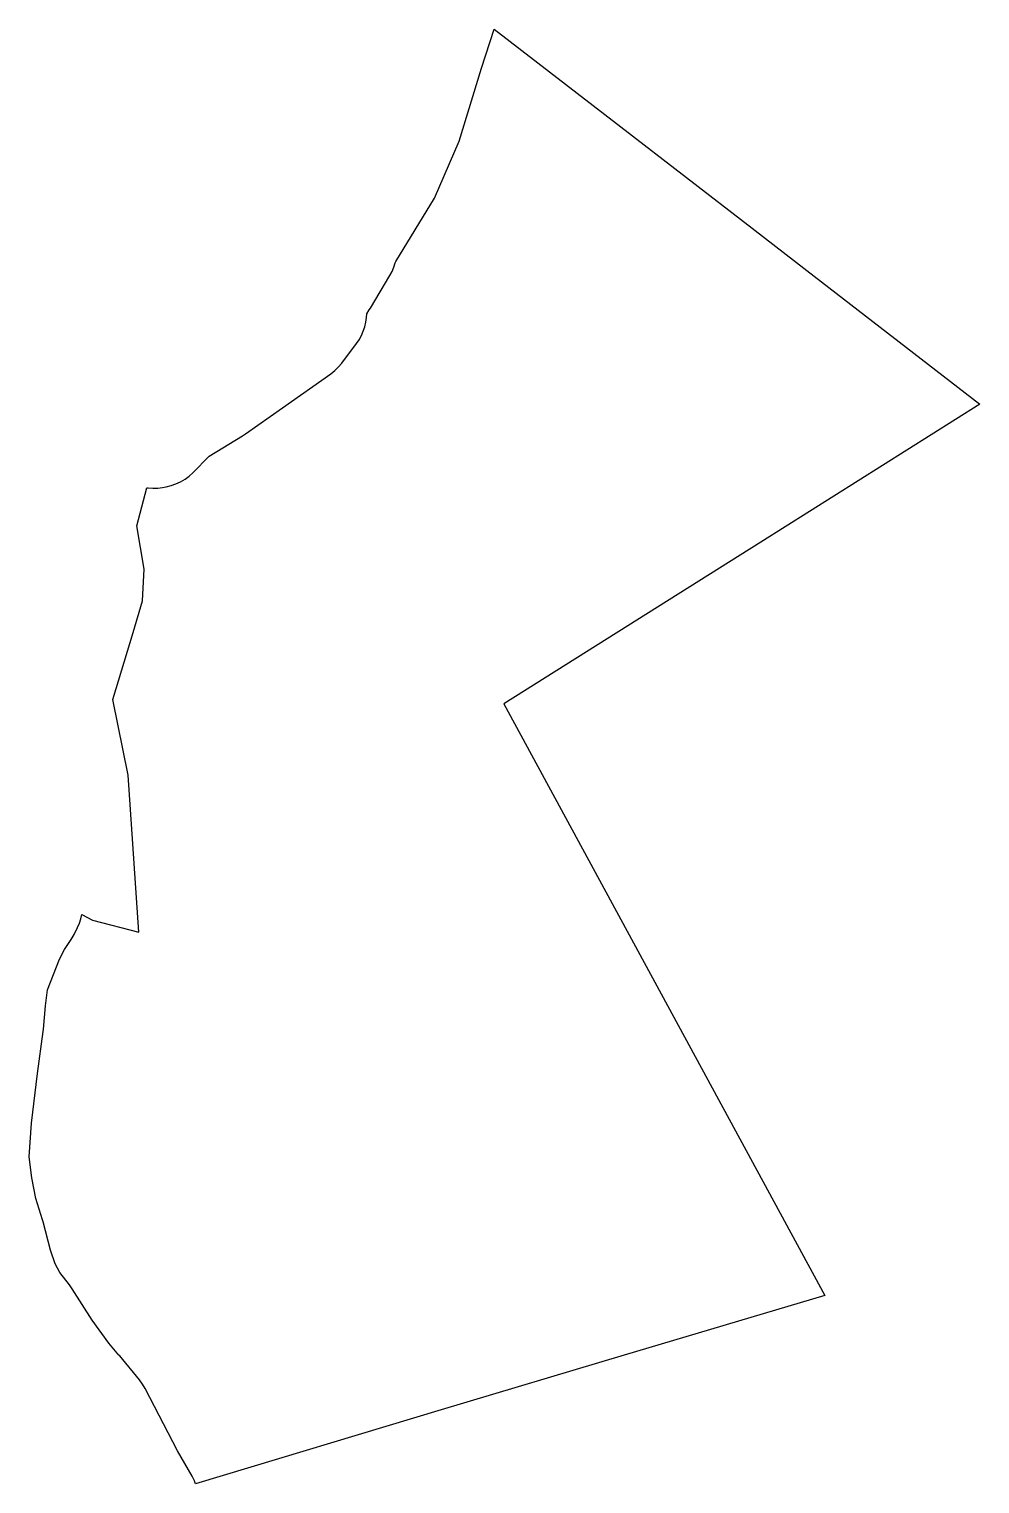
# Model space of a CAD drawing. Header units: metres. Extents: x 350834 to 351403, y 5936106 to 5936976.
import ezdxf

# ---------------------------------------------------------------- set-up
doc = ezdxf.new("R2010")
doc.units = ezdxf.units.M
doc.layers.add('Geltungsbereich', color=10, linetype='Continuous')

msp = doc.modelspace()

# ---------------------------------------------------------------- linework, layer by layer
at = {"layer": 'Geltungsbereich'}
msp.add_lwpolyline([(350872.15, 5936443.11), (350899.78, 5936436.04), (350893.5, 5936529.93), (350884.36, 5936575.03), (350896.55, 5936615.26), (350902.03, 5936634.2), (350902.96, 5936653.12), (350898.6, 5936679.03), (350904.65, 5936701.79), (350905.46, 5936701.66), (350908.3, 5936701.48), (350911.14, 5936701.57), (350913.96, 5936701.94), (350916.14, 5936702.32), (350919.14, 5936703.01), (350922.05, 5936704), (350924.85, 5936705.29), (350927.5, 5936706.86), (350929.97, 5936708.69), (350932.25, 5936710.76), (350942, 5936720.61), (350961.98, 5936732.82), (350963.62, 5936733.9), (350985.84, 5936749.57), (351014.71, 5936769.97), (351017.12, 5936771.87), (351019.33, 5936774), (351021.31, 5936776.35), (351030.09, 5936787.95), (351031.69, 5936790.27), (351033.06, 5936792.73), (351034.19, 5936795.31), (351035.07, 5936797.99), (351035.7, 5936800.73), (351036.07, 5936803.52), (351036.27, 5936805.84), (351037.78, 5936808.13), (351038.44, 5936809.19), (351050.15, 5936828.7), (351051.45, 5936831.11), (351052.53, 5936833.63), (351053.37, 5936836.24), (351053.57, 5936837.14), (351076.86, 5936874.87), (351091.51, 5936908.97), (351104.99, 5936952.59), (351112.58, 5936976.05), (351188.26, 5936917.66), (351266.86, 5936857.01), (351299.64, 5936831.71), (351403.22, 5936751.78), (351272.09, 5936669.24), (351118.3, 5936572.44), (351310.38, 5936218.72), (351190.34, 5936182.94), (351080.78, 5936150.28), (350933.85, 5936105.99), (350933.12, 5936107.89), (350931.77, 5936110.55), (350923.05, 5936125.8), (350903.64, 5936162.97), (350902.06, 5936165.65), (350900.21, 5936168.15), (350888.4, 5936182.49), (350887.96, 5936183), (350881.85, 5936190.1), (350872.02, 5936203.92), (350859.95, 5936222.7), (350858.33, 5936224.99), (350852.56, 5936232.35), (350849.8, 5936237.58), (350847.03, 5936245.8), (350842.54, 5936262.7), (350842.18, 5936263.93), (350838.17, 5936276.76), (350835.74, 5936288.99), (350834.18, 5936301.69), (350835.59, 5936321.66), (350839.19, 5936351.47), (350842.63, 5936376.51), (350842.79, 5936377.96), (350844.02, 5936391.95), (350845.26, 5936401.43), (350852.44, 5936419.85), (350855.46, 5936425.63), (350859.36, 5936431.53), (350861.16, 5936434.65), (350863.21, 5936438.76), (350864.34, 5936441.3), (350865.23, 5936443.94), (350865.83, 5936446.47), (350872.15, 5936443.11)], close=True, dxfattribs=at)

doc.saveas('drawing.dxf')
